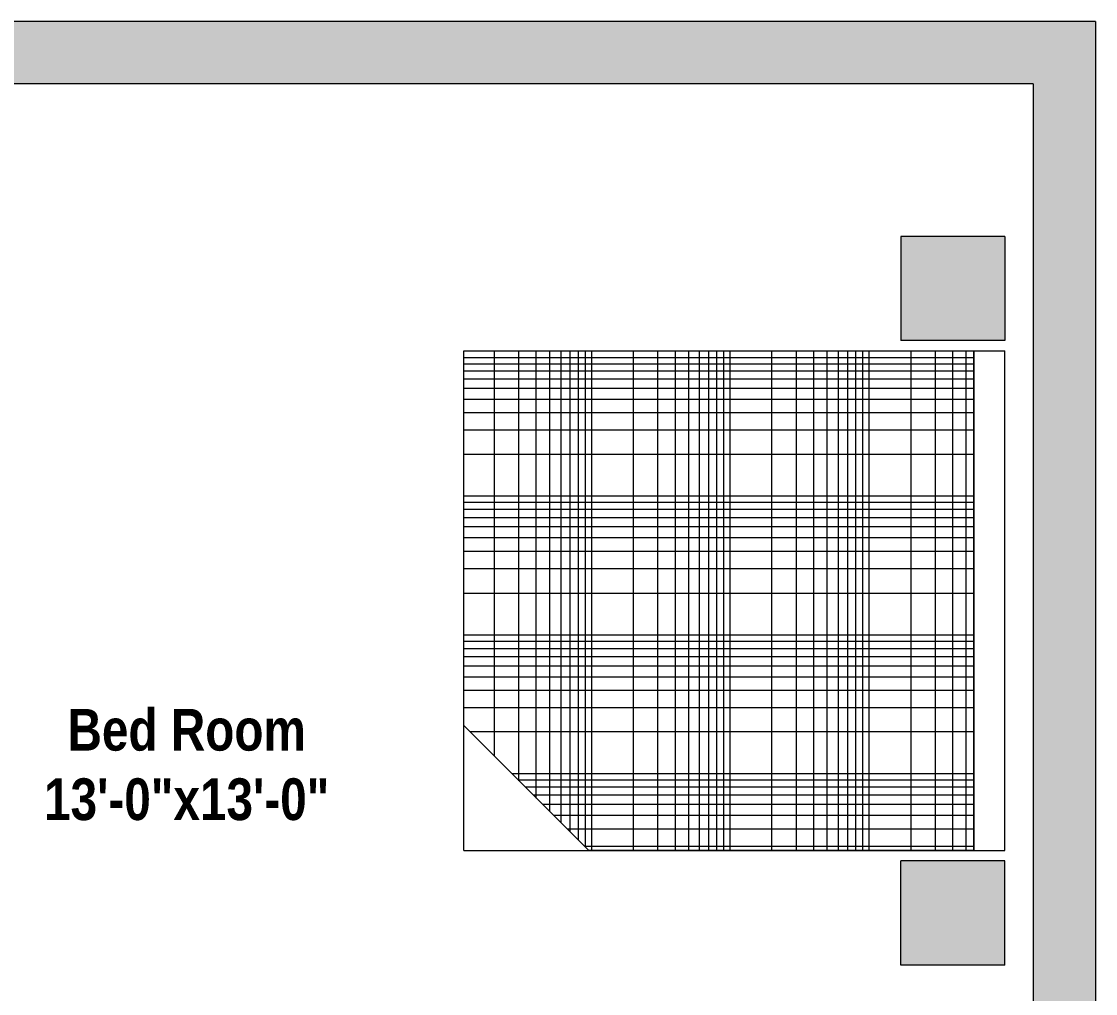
# Model space of a CAD drawing. Header units: inches. Extents: x 57 to 426, y 91 to 658.
# Drawn here: x 271.4 to 426.2, y 517.9 to 657.9 of the extents above; entities that cross this region are included whole.
import ezdxf

# ---------------------------------------------------------------- set-up
doc = ezdxf.new("R2010")
doc.units = ezdxf.units.IN
doc.header["$MEASUREMENT"] = 0
doc.layers.add('dim', color=5, linetype='Continuous')
doc.layers.add('labels', color=7, linetype='Continuous')
for name, color, linetype, lineweight in [('FURN', 144, 'Continuous', 18), ('FURNITURE', 144, 'Continuous', 9), ('line', 7, 'Continuous', 13)]:
    doc.layers.add(name, color=color, linetype=linetype, lineweight=lineweight)
doc.styles.add('TECH', font='techb___.ttf', dxfattribs={"height": 2.5})

# ---------------------------------------------------------------- blocks, each defined once
blk = doc.blocks.new('FURN-G7')
at = {"layer": 'FURNITURE', "color": 181, "linetype": 'Continuous'}
for p, q in [((849.541348, 555.102644), (849.541348, 498.999644)), ((852.040348, 555.102644), (852.040348, 496.500644)), ((853.978348, 555.102644), (853.978348, 494.562644)), ((855.562348, 555.102644), (855.562348, 492.978644)), ((856.903348, 555.102644), (856.903348, 491.637644)), ((858.061348, 555.102644), (858.061348, 490.479644)), ((859.084348, 555.102644), (859.084348, 489.456644)), ((859.999348, 555.102644), (859.999348, 488.541644)), ((866.020348, 555.102644), (866.020348, 482.520644)), ((869.542348, 481.605644), (869.542348, 555.102644)), ((872.041348, 481.605644), (872.041348, 555.102644)), ((873.979348, 481.605644), (873.979348, 555.102644)), ((875.563348, 481.605644), (875.563348, 555.102644)), ((876.904348, 481.605644), (876.904348, 555.102644)), ((878.062348, 481.605644), (878.062348, 555.102644)), ((879.085348, 481.605644), (879.085348, 555.102644)), ((880.000348, 481.605644), (880.000348, 555.102644)), ((886.021348, 481.605644), (886.021348, 555.102644)), ((889.540348, 555.102644), (889.540348, 481.605644)), ((892.039348, 555.102644), (892.039348, 481.605644)), ((893.977348, 555.102644), (893.977348, 481.605644)), ((895.561348, 555.102644), (895.561348, 481.605644)), ((896.902348, 555.102644), (896.902348, 481.605644)), ((898.060348, 555.102644), (898.060348, 481.605644)), ((899.083348, 555.102644), (899.083348, 481.605644)), ((899.998348, 555.102644), (899.998348, 481.605644)), ((906.019348, 555.102644), (906.019348, 481.605644)), ((909.541348, 481.605644), (909.541348, 555.102644)), ((912.040348, 481.605644), (912.040348, 555.102644)), ((913.978348, 481.605644), (913.978348, 555.102644)), ((915.562348, 481.605644), (915.562348, 555.102644)), ((916.903348, 481.605644), (916.903348, 555.102644)), ((918.061348, 481.605644), (918.061348, 555.102644)), ((919.084348, 481.605644), (919.084348, 555.102644)), ((919.999348, 481.605644), (919.999348, 555.102644)), ((920.938348, 553.980644), (848.938348, 553.980644)), ((920.938348, 552.042644), (848.938348, 552.042644)), ((920.938348, 549.543644), (848.938348, 549.543644)), ((920.938348, 546.021644), (848.938348, 546.021644)), ((920.938348, 540.000644), (848.938348, 540.000644)), ((920.938348, 539.085644), (848.938348, 539.085644)), ((920.938348, 538.062644), (848.938348, 538.062644)), ((920.938348, 536.901644), (848.938348, 536.901644)), ((920.938348, 535.563644), (848.938348, 535.563644)), ((848.938348, 533.979644), (920.938348, 533.979644)), ((848.938348, 532.041644), (920.938348, 532.041644)), ((848.938348, 529.542644), (920.938348, 529.542644)), ((848.938348, 526.020644), (920.938348, 526.020644)), ((848.938348, 519.999644), (920.938348, 519.999644)), ((848.938348, 519.084644), (920.938348, 519.084644)), ((848.938348, 518.061644), (920.938348, 518.061644)), ((848.938348, 516.900644), (920.938348, 516.900644)), ((848.938348, 515.562644), (920.938348, 515.562644)), ((920.938348, 513.981644), (848.938348, 513.981644)), ((920.938348, 512.043644), (848.938348, 512.043644)), ((920.938348, 509.544644), (848.938348, 509.544644)), ((920.938348, 506.022644), (848.938348, 506.022644)), ((920.938348, 500.001644), (848.938348, 500.001644)), ((920.938348, 499.086644), (849.454348, 499.086644)), ((920.938348, 498.063644), (850.477348, 498.063644)), ((920.938348, 496.902644), (851.638348, 496.902644)), ((920.938348, 495.564644), (852.976348, 495.564644)), ((854.560348, 493.980644), (920.938348, 493.980644)), ((856.498348, 492.042644), (920.938348, 492.042644)), ((858.997348, 489.543644), (920.938348, 489.543644)), ((862.519348, 486.021644), (920.938348, 486.021644))]:
    blk.add_line(p, q, dxfattribs=at)
blk = doc.blocks.new('FURN-G6')
at = {"layer": 'FURNITURE', "color": 7, "linetype": 'Continuous'}
for p, q in [((832.438348, 559.602644), (847.438348, 559.602644)), ((847.438348, 559.602644), (847.438348, 544.602644)), ((848.938348, 481.602644), (848.938348, 559.602644)), ((848.938348, 559.602644), (920.938348, 559.602644)), ((920.938348, 481.602644), (920.938348, 559.602644)), ((922.438348, 559.602644), (922.438348, 544.602644)), ((937.438348, 559.602644), (922.438348, 559.602644)), ((937.438348, 559.602644), (937.438348, 544.602644)), ((832.438348, 544.602644), (847.438348, 544.602644)), ((937.438348, 544.602644), (922.438348, 544.602644)), ((848.938348, 481.602644), (920.938348, 481.602644))]:
    blk.add_line(p, q, dxfattribs=at)
blk = doc.blocks.new('FURN-G5')
at = {"layer": 'FURNITURE', "color": 7, "linetype": 'Continuous'}
blk.add_line((832.438348, 559.602644), (832.438348, 544.602644), dxfattribs=at)
at = {"layer": 'FURNITURE'}
blk.add_blockref('FURN-G6', (0, 0), dxfattribs=at)
blk = doc.blocks.new('qer')
at = {"layer": 'FURNITURE', "color": 7, "linetype": 'Continuous'}
blk.add_line((7137.06, 933), (7137.06, 1005), dxfattribs=at)
at = {"layer": 'FURNITURE'}
blk.add_line((7192.56, 933), (7210.56, 951), dxfattribs=at)
at = {"layer": 'FURNITURE', "color": 181, "linetype": 'Continuous'}
blk.add_lwpolyline([(7137.06, 1005), (7137.06, 933), (7192.56, 933), (7210.56, 951), (7210.56, 1005)], close=True, dxfattribs=at)
at = {"layer": 'FURNITURE', "color": 42, "linetype": 'Continuous'}
for points in [[(7132.56, 1021.5), (7132.56, 1006.5), (7147.56, 1021.5), (7147.56, 1006.5)], [(7132.56, 931.5), (7132.56, 916.5), (7147.56, 931.5), (7147.56, 916.5)]]:
    blk.add_solid(points, dxfattribs=at)
at = {"layer": 'FURNITURE', "rotation": 90}
for name in ['FURN-G5', 'FURN-G7']:
    blk.add_blockref(name, (7692.16, 84.06), dxfattribs=at)

msp = doc.modelspace()

# ---------------------------------------------------------------- hatches: boundary and pattern name
at = {"layer": 'dim'}
h = msp.add_hatch(color=38, dxfattribs=at)
h.paths.add_polyline_path([(57.22, 108.98), (75.22, 108.98), (75.22, 122.48), (66.22, 122.48), (66.22, 303.92), (135.22, 303.92), (135.22, 312.92), (135.17, 312.92), (66.22, 312.92), (66.22, 408.92), (178.72, 408.92), (178.72, 422.42), (174.22, 422.42), (174.22, 417.92), (66.22, 417.92), (66.22, 573.92), (174.22, 573.92), (174.22, 549.92), (178.72, 549.92), (178.72, 573.92), (178.72, 582.92), (66.22, 582.92), (66.22, 648.92), (196.72, 648.92), (196.72, 620.42), (201.22, 620.42), (201.22, 648.92), (417.22, 648.92), (417.22, 492.92), (307.72, 492.92), (307.72, 483.92), (417.22, 483.92), (417.22, 327.92), (387.22, 327.92), (387.22, 318.92), (417.22, 318.92), (417.22, 174.98), (326.33, 174.98), (326.33, 165.98), (340.72, 165.98), (340.72, 161.48), (345.22, 161.48), (345.22, 170.48), (417.22, 170.48), (417.22, 113.48), (345.22, 113.48), (345.22, 134.48), (340.72, 134.48), (340.72, 108.98), (426.22, 108.98), (426.22, 373.82), (426.22, 657.92), (57.22, 657.92)])
h.paths.add_polyline_path([(219.22, 573.92), (219.22, 582.92), (201.22, 582.92), (201.22, 587.42), (196.72, 587.42), (196.72, 582.92), (196.72, 573.92)], flags=17)
h.paths.add_polyline_path([(252.22, 573.92), (252.22, 569.42), (261.22, 569.42), (261.22, 582.92), (237.22, 582.92), (237.22, 573.92)], flags=17)
h.paths.add_polyline_path([(265.72, 483.92), (265.72, 492.92), (261.22, 492.92), (261.22, 497.42), (252.22, 497.42), (252.22, 492.92), (247.72, 492.92), (247.72, 483.92)], flags=17)
h.paths.add_polyline_path([(187.72, 312.92), (177.22, 312.92), (177.22, 303.92), (187.72, 303.92)], flags=17)
h.paths.add_polyline_path([(255.22, 318.92), (270.22, 318.92), (270.22, 327.92), (246.22, 327.92), (246.22, 312.92), (241.72, 312.92), (241.72, 303.92), (246.22, 303.92), (246.22, 299.42), (255.22, 299.42)], flags=17)
h.paths.add_polyline_path([(255.22, 257.42), (246.22, 257.42), (246.22, 165.98), (260.44, 165.98), (260.44, 174.98), (255.22, 174.98)], flags=17)
h.paths.add_polyline_path([(243.22, 122.48), (243.22, 108.98), (261.22, 108.98), (261.22, 122.48)], flags=17)

# ---------------------------------------------------------------- linework, layer by layer
at = {"layer": 'line'}
for p, q in [((426.22, 657.92), (57.22, 657.92)), ((426.22, 657.92), (426.22, 108.98)), ((417.22, 648.92), (201.22, 648.92)), ((417.22, 648.92), (417.22, 492.92))]:
    msp.add_line(p, q, dxfattribs=at)

# ---------------------------------------------------------------- block references
at = {"layer": 'FURN', "xscale": -1}
msp.add_blockref('qer', (7545.72, -394.54), dxfattribs=at)

# ---------------------------------------------------------------- texts
at = {"layer": 'labels', "color": 3, "insert": (295.22, 558.86), "char_height": 6, "attachment_point": 2, "style": 'TECH'}
msp.add_mtext('Bed Room\\P13\'-0"x13\'-0"', dxfattribs=at)

doc.saveas('drawing.dxf')
